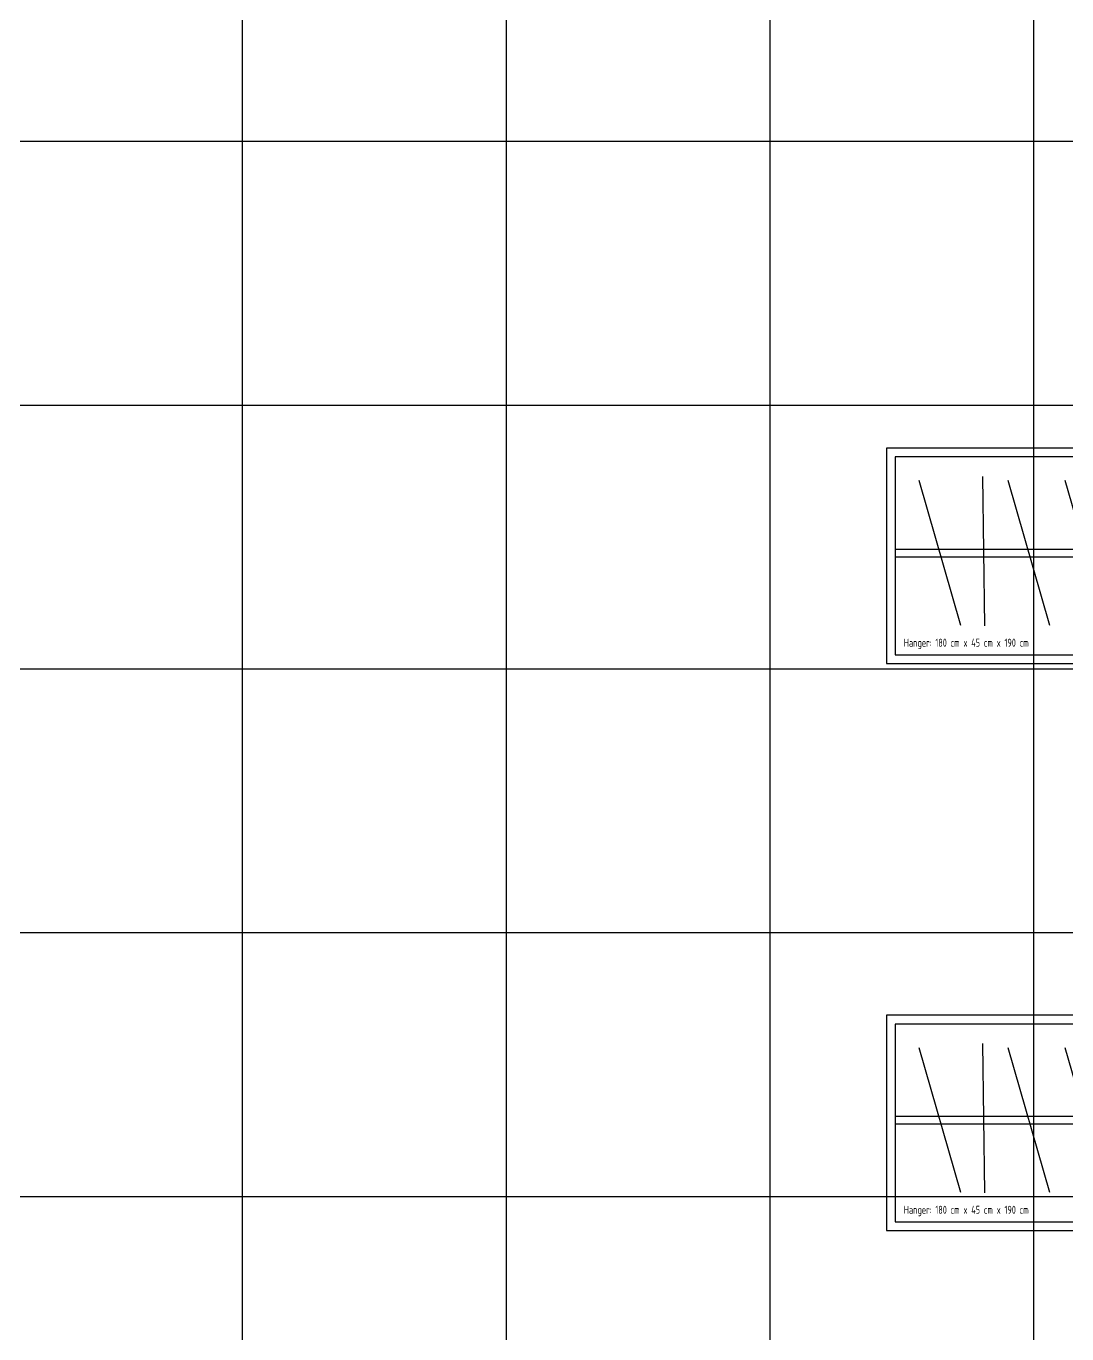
# Model space of a CAD drawing. Extents: x -32000 to 290600, y -96057 to 131250.
# Drawn here: x 250308 to 252675, y 9887 to 12862 of the extents above; entities that cross this region are included whole.
import ezdxf

# ---------------------------------------------------------------- set-up
doc = ezdxf.new("R2010")
doc.units = 0
doc.linetypes.add('H12PL3$0$JJP_三點線', pattern=[0.9, 0.3, -0.15, 0, -0.15, 0, -0.15, 0, -0.15])
for name, color, linetype in [('H12PL3$0$S-GRID', 252, 'Continuous'), ('XFDP30$0$A-C1-PVC', 9, 'XFDP30$0$ZIGZAG'), ('XFDP30$0$B-Eq pattern (Belong to quotation) (50K)', 9, 'Continuous'), ('XFDR30-50K$0$A-R-Plan_Gown H-90cm', 9, 'Continuous')]:
    doc.layers.add(name, color=color, linetype=linetype)
doc.styles.add('XFDP30$0$AA-TXT', font='isocp.shx', dxfattribs={"width": 0.8, "bigfont": 'china.shx'})
doc.linetypes.add('XFDP30$0$ZIGZAG', pattern='A,0.0001,-0.2,[131,ltypeshp.shx,S=0.2,R=0,X=-0.2,Y=0],-0.4,[131,ltypeshp.shx,S=0.2,R=180,X=0.2,Y=0],-0.2', length=0.8001)

# ---------------------------------------------------------------- blocks, each defined once
blk = doc.blocks.new('XFDP30$0$~hanger_180x45x190')
for p, q in [((1820, 470), (20, 470)), ((20, 470), (20, 20)), ((1820, 20), (1820, 470)), ((73.8, 416.9), (168.6, 87.6)), ((223.8, 86.2), (219.5, 425.4)), ((276.3, 416.9), (371.1, 87.6)), ((405.8, 416.9), (500.6, 87.6)), ((524.6, 416.9), (619.4, 87.6)), ((646.3, 416.9), (741.1, 87.6)), ((822.8, 86.2), (818.6, 425.4)), ((950.2, 86.2), (945.9, 425.4)), ((1057.7, 86.2), (1053.5, 425.4)), ((1187.9, 86.2), (1183.6, 425.4)), ((1320.9, 86.2), (1316.6, 425.4)), ((1476.5, 416.9), (1381.7, 87.6)), ((1598.2, 416.9), (1503.4, 87.6)), ((1719.9, 416.9), (1625.1, 87.6)), ((20, 260.6), (1820, 260.6)), ((20, 243.1), (1820, 243.1)), ((20, 20), (1820, 20))]:
    blk.add_line(p, q)
blk.add_lwpolyline([(0, 0), (1840, 0), (1840, 490), (0, 490)], close=True)
at = {"color": 1, "style": 'XFDP30$0$AA-TXT', "width": 0.8}
blk.add_text('Hanger: 180 cm x 45 cm x 190 cm', height=18.2, dxfattribs=at).set_placement((39.5, 38.3))
blk = doc.blocks.new('XFDP30')
at = {"layer": 'XFDP30$0$A-C1-PVC', "ltscale": 0.25}
blk.add_line((246916, 10800), (259225, 10800), dxfattribs=at)
at = {"layer": 'XFDP30$0$B-Eq pattern (Belong to quotation) (50K)'}
for p in [(252264.7, 11412), (252264.7, 10122)]:
    blk.add_blockref('XFDP30$0$~hanger_180x45x190', p, dxfattribs=at)
blk = doc.blocks.new('H12PL3')
at = {"layer": 'H12PL3$0$S-GRID', "linetype": 'H12PL3$0$JJP_三點線', "lineweight": 0}
blk.add_line((252600, 128250), (252600, -28000), dxfattribs=at)
blk.add_blockref('XFDP30', (0, 0))
blk = doc.blocks.new('XFDR30-50K')
at = {"layer": 'XFDR30-50K$0$A-R-Plan_Gown H-90cm'}
for p, q in [((250800, -2100), (250800, 16300)), ((251400, -2100), (251400, 16300)), ((252000, -2100), (252000, 16300)), ((252600, 600), (252600, 13125)), ((243300, 12600), (255185, 12600)), ((243300, 12000), (255185, 12000)), ((243300, 11400), (255185, 11400)), ((243300, 10800), (255185, 10800)), ((243300, 10200), (255185, 10200))]:
    blk.add_line(p, q, dxfattribs=at)

msp = doc.modelspace()

# ---------------------------------------------------------------- block references
for name in ['H12PL3', 'XFDR30-50K']:
    msp.add_blockref(name, (0, 0))

doc.saveas('drawing.dxf')
